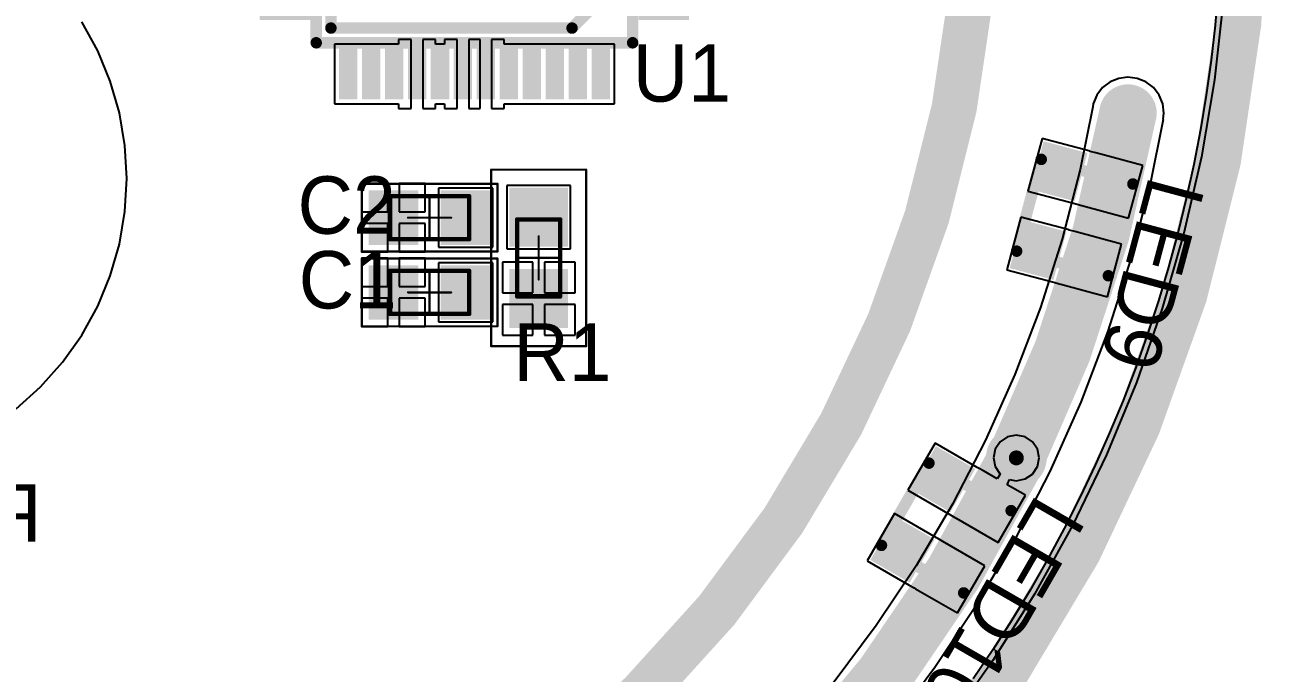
# Model space of a CAD drawing. Header units: millimetres. Extents: x 1.51 to 4.01, y 1.61 to 4.11.
# Drawn here: x 2.927 to 4.01, y 2.174 to 2.738 of the extents above; entities that cross this region are included whole.
import ezdxf

# ---------------------------------------------------------------- set-up
doc = ezdxf.new("R2010")
doc.units = ezdxf.units.MM
doc.header["$MEASUREMENT"] = 0
for name, color, linetype in [('BottomLayer', 5, 'Continuous'), ('BottomOverlay', 54, 'Continuous'), ('BottomSolder', 6, 'Continuous'), ('InternalPlane1', 76, 'Continuous'), ('InternalPlane2', 16, 'Continuous'), ('Mechanical1', 6, 'Continuous'), ('Mechanical13', 56, 'Continuous'), ('Mechanical15', 56, 'Continuous'), ('Mechanical3', 76, 'Continuous'), ('MultiLayer', 9, 'Continuous'), ('TopLayer', 1, 'Continuous'), ('TopOverlay', 2, 'Continuous'), ('TopPaste', 8, 'Continuous'), ('TopSolder', 216, 'Continuous'), ('ViaHoleLayer', 16, 'Continuous')]:
    doc.layers.add(name, color=color, linetype=linetype)

# ---------------------------------------------------------------- blocks, each defined once
blk = doc.blocks.new('CAPC0603_1608_100_N_15')
at = {"layer": 'Mechanical13', "const_width": 0.003937}
for points in [[(0.0344489, 0.0187007), (-0.0344488, 0.0187007)], [(-0.0344488, 0.0187007), (-0.0344488, -0.0187008)], [(0.0344489, 0.0187007), (0.0344489, -0.0187008)], [(0.0344489, -0.0187008), (-0.0344488, -0.0187008)]]:
    blk.add_lwpolyline(points, dxfattribs=at)
at = {"layer": 'Mechanical13', "const_width": 0.0019685}
for points in [[(-0.035433, 0.0187007, 1), (-0.0334646, 0.0187007, 1)], [(-0.035433, 0.0187007, 1), (-0.0334646, 0.0187007, 1)], [(0.0334647, 0.0187007, 1), (0.0354331, 0.0187007, 1)], [(0.0334647, 0.0187007, 1), (0.0354331, 0.0187007, 1)], [(-0.035433, -0.0187008, 1), (-0.0334646, -0.0187008, 1)], [(-0.035433, -0.0187008, 1), (-0.0334646, -0.0187008, 1)], [(0.0334647, -0.0187008, 1), (0.0354331, -0.0187008, 1)], [(0.0334647, -0.0187008, 1), (0.0354331, -0.0187008, 1)]]:
    blk.add_lwpolyline(points, format="xyb", close=True, dxfattribs=at)
at = {"layer": 'Mechanical15', "const_width": 0.0019685}
for points in [[(0.0590552, 0.0295275), (-0.0590551, 0.0295275)], [(-0.0590551, 0.0295275), (-0.0590551, -0.0295276)], [(0.0590552, 0.0295275), (0.0590552, -0.0295276)], [(1e-07, 0.0187007), (1e-07, -0.0187008)], [(0.0187009, 0), (-0.0187007, 0)], [(0.0590552, -0.0295276), (-0.0590551, -0.0295276)]]:
    blk.add_lwpolyline(points, dxfattribs=at)
at = {"layer": 'Mechanical15', "const_width": 0.0009842}
for points in [[(-0.0595472, 0.0295275, 1), (-0.058563, 0.0295275, 1)], [(-0.0595472, 0.0295275, 1), (-0.058563, 0.0295275, 1)], [(0.0585631, 0.0295275, 1), (0.0595473, 0.0295275, 1)], [(0.0585631, 0.0295275, 1), (0.0595473, 0.0295275, 1)], [(-0.000492, 0.0187007, 1), (0.0004922, 0.0187007, 1)], [(-0.0191928, 0, 1), (-0.0182086, 0, 1)], [(0.0182088, 0, 1), (0.019193, 0, 1)], [(-0.000492, -0.0187008, 1), (0.0004922, -0.0187008, 1)], [(-0.0595472, -0.0295276, 1), (-0.058563, -0.0295276, 1)], [(-0.0595472, -0.0295276, 1), (-0.058563, -0.0295276, 1)], [(0.0585631, -0.0295276, 1), (0.0595473, -0.0295276, 1)], [(0.0585631, -0.0295276, 1), (0.0595473, -0.0295276, 1)]]:
    blk.add_lwpolyline(points, format="xyb", close=True, dxfattribs=at)
at = {"layer": 'TopLayer'}
for points in [[(-0.0137795, -0.019685), (-0.0137795, 0.019685), (-0.0492125, -0.019685), (-0.0492125, 0.019685)], [(0.0492126, -0.019685), (0.0492126, 0.019685), (0.0137796, -0.019685), (0.0137796, 0.019685)]]:
    blk.add_solid(points, dxfattribs=at)
at = {"layer": 'TopPaste'}
for points in [[(-0.0137795, -0.019685), (-0.0137795, 0.019685), (-0.0492125, -0.019685), (-0.0492125, 0.019685)], [(0.0492126, -0.019685), (0.0492126, 0.019685), (0.0137796, -0.019685), (0.0137796, 0.019685)]]:
    blk.add_solid(points, dxfattribs=at)
at = {"layer": 'TopSolder'}
for points in [[(-0.0097795, -0.023685), (-0.0097795, 0.023685), (-0.0532125, -0.023685), (-0.0532125, 0.023685)], [(0.0532126, -0.023685), (0.0532126, 0.023685), (0.0097796, -0.023685), (0.0097796, 0.023685)]]:
    blk.add_solid(points, dxfattribs=at)
blk = doc.blocks.new('CAPC0603_1608_100_N_16')
at = {"layer": 'Mechanical13', "const_width": 0.003937}
for points in [[(-0.0344488, 0.0187007), (-0.0344488, -0.0187008)], [(0.0344489, 0.0187007), (-0.0344488, 0.0187007)], [(0.0344489, 0.0187007), (0.0344489, -0.0187008)], [(0.0344489, -0.0187008), (-0.0344488, -0.0187008)]]:
    blk.add_lwpolyline(points, dxfattribs=at)
at = {"layer": 'Mechanical13', "const_width": 0.0019685}
for points in [[(-0.035433, 0.0187007, 1), (-0.0334646, 0.0187007, 1)], [(-0.035433, 0.0187007, 1), (-0.0334646, 0.0187007, 1)], [(0.0334647, 0.0187007, 1), (0.0354331, 0.0187007, 1)], [(0.0334647, 0.0187007, 1), (0.0354331, 0.0187007, 1)], [(-0.035433, -0.0187008, 1), (-0.0334646, -0.0187008, 1)], [(-0.035433, -0.0187008, 1), (-0.0334646, -0.0187008, 1)], [(0.0334647, -0.0187008, 1), (0.0354331, -0.0187008, 1)], [(0.0334647, -0.0187008, 1), (0.0354331, -0.0187008, 1)]]:
    blk.add_lwpolyline(points, format="xyb", close=True, dxfattribs=at)
at = {"layer": 'Mechanical15', "const_width": 0.0019685}
for points in [[(-0.0590551, 0.0295275), (-0.0590551, -0.0295276)], [(0.0590552, 0.0295275), (-0.0590551, 0.0295275)], [(0.0590552, 0.0295275), (0.0590552, -0.0295276)], [(1e-07, 0.0187007), (1e-07, -0.0187008)], [(0.0187009, 0), (-0.0187007, 0)], [(0.0590552, -0.0295276), (-0.0590551, -0.0295276)]]:
    blk.add_lwpolyline(points, dxfattribs=at)
at = {"layer": 'Mechanical15', "const_width": 0.0009842}
for points in [[(-0.0595472, 0.0295275, 1), (-0.058563, 0.0295275, 1)], [(-0.0595472, 0.0295275, 1), (-0.058563, 0.0295275, 1)], [(0.0585631, 0.0295275, 1), (0.0595473, 0.0295275, 1)], [(0.0585631, 0.0295275, 1), (0.0595473, 0.0295275, 1)], [(-0.000492, 0.0187007, 1), (0.0004922, 0.0187007, 1)], [(-0.0191928, 0, 1), (-0.0182086, 0, 1)], [(0.0182088, 0, 1), (0.019193, 0, 1)], [(-0.000492, -0.0187008, 1), (0.0004922, -0.0187008, 1)], [(-0.0595472, -0.0295276, 1), (-0.058563, -0.0295276, 1)], [(-0.0595472, -0.0295276, 1), (-0.058563, -0.0295276, 1)], [(0.0585631, -0.0295276, 1), (0.0595473, -0.0295276, 1)], [(0.0585631, -0.0295276, 1), (0.0595473, -0.0295276, 1)]]:
    blk.add_lwpolyline(points, format="xyb", close=True, dxfattribs=at)
at = {"layer": 'TopLayer'}
for points in [[(-0.0137795, -0.019685), (-0.0137795, 0.019685), (-0.0492125, -0.019685), (-0.0492125, 0.019685)], [(0.0492126, -0.019685), (0.0492126, 0.019685), (0.0137796, -0.019685), (0.0137796, 0.019685)]]:
    blk.add_solid(points, dxfattribs=at)
at = {"layer": 'TopPaste'}
for points in [[(-0.0137795, -0.019685), (-0.0137795, 0.019685), (-0.0492125, -0.019685), (-0.0492125, 0.019685)], [(0.0492126, -0.019685), (0.0492126, 0.019685), (0.0137796, -0.019685), (0.0137796, 0.019685)]]:
    blk.add_solid(points, dxfattribs=at)
at = {"layer": 'TopSolder'}
for points in [[(-0.0097795, -0.023685), (-0.0097795, 0.023685), (-0.0532125, -0.023685), (-0.0532125, 0.023685)], [(0.0532126, -0.023685), (0.0532126, 0.023685), (0.0097796, -0.023685), (0.0097796, 0.023685)]]:
    blk.add_solid(points, dxfattribs=at)
blk = doc.blocks.new('RESC0603_1608__M_19')
at = {"layer": 'Mechanical13', "const_width": 0.003937}
for points in [[(0.0334646, 0.0187008), (-0.0334645, 0.0187008)], [(-0.0334645, -0.0187007), (-0.0334645, 0.0187008)], [(0.0334646, -0.0187007), (0.0334646, 0.0187008)], [(0.0334646, -0.0187007), (-0.0334645, -0.0187007)]]:
    blk.add_lwpolyline(points, dxfattribs=at)
at = {"layer": 'Mechanical13', "const_width": 0.0019685}
for points in [[(-0.0344487, 0.0187008, 1), (-0.0324803, 0.0187008, 1)], [(-0.0344487, 0.0187008, 1), (-0.0324803, 0.0187008, 1)], [(0.0324804, 0.0187008, 1), (0.0344488, 0.0187008, 1)], [(0.0324804, 0.0187008, 1), (0.0344488, 0.0187008, 1)], [(-0.0344487, -0.0187007, 1), (-0.0324803, -0.0187007, 1)], [(-0.0344487, -0.0187007, 1), (-0.0324803, -0.0187007, 1)], [(0.0324804, -0.0187007, 1), (0.0344488, -0.0187007, 1)], [(0.0324804, -0.0187007, 1), (0.0344488, -0.0187007, 1)]]:
    blk.add_lwpolyline(points, format="xyb", close=True, dxfattribs=at)
at = {"layer": 'Mechanical15', "const_width": 0.0019685}
for points in [[(0.0767717, 0.0413386), (-0.0767716, 0.0413386)], [(-0.0767716, -0.0413385), (-0.0767716, 0.0413386)], [(0.0767717, -0.0413385), (0.0767717, 0.0413386)], [(1e-07, -0.0187007), (1e-07, 0.0187008)], [(0.0187009, 1e-07), (-0.0187007, 1e-07)], [(0.0767717, -0.0413385), (-0.0767716, -0.0413385)]]:
    blk.add_lwpolyline(points, dxfattribs=at)
at = {"layer": 'Mechanical15', "const_width": 0.0009842}
for points in [[(-0.0772637, 0.0413386, 1), (-0.0762795, 0.0413386, 1)], [(-0.0772637, 0.0413386, 1), (-0.0762795, 0.0413386, 1)], [(0.0762796, 0.0413386, 1), (0.0772638, 0.0413386, 1)], [(0.0762796, 0.0413386, 1), (0.0772638, 0.0413386, 1)], [(-0.000492, 0.0187008, 1), (0.0004922, 0.0187008, 1)], [(-0.0191928, 1e-07, 1), (-0.0182086, 1e-07, 1)], [(0.0182088, 1e-07, 1), (0.019193, 1e-07, 1)], [(-0.000492, -0.0187007, 1), (0.0004922, -0.0187007, 1)], [(-0.0772637, -0.0413385, 1), (-0.0762795, -0.0413385, 1)], [(-0.0772637, -0.0413385, 1), (-0.0762795, -0.0413385, 1)], [(0.0762796, -0.0413385, 1), (0.0772638, -0.0413385, 1)], [(0.0762796, -0.0413385, 1), (0.0772638, -0.0413385, 1)]]:
    blk.add_lwpolyline(points, format="xyb", close=True, dxfattribs=at)
at = {"layer": 'TopLayer'}
for points in [[(-0.0137795, -0.0216534), (-0.0137795, 0.0216536), (-0.0570865, -0.0216534), (-0.0570865, 0.0216536)], [(0.0570866, -0.0216534), (0.0570866, 0.0216536), (0.0137796, -0.0216534), (0.0137796, 0.0216536)]]:
    blk.add_solid(points, dxfattribs=at)
at = {"layer": 'TopPaste'}
for points in [[(-0.0137795, -0.0216534), (-0.0137795, 0.0216536), (-0.0570865, -0.0216534), (-0.0570865, 0.0216536)], [(0.0570866, -0.0216534), (0.0570866, 0.0216536), (0.0137796, -0.0216534), (0.0137796, 0.0216536)]]:
    blk.add_solid(points, dxfattribs=at)
at = {"layer": 'TopSolder'}
for points in [[(-0.0097795, -0.0256534), (-0.0097795, 0.0256536), (-0.0610865, -0.0256534), (-0.0610865, 0.0256536)], [(0.0610866, -0.0256534), (0.0610866, 0.0256536), (0.0097796, -0.0256534), (0.0097796, 0.0256536)]]:
    blk.add_solid(points, dxfattribs=at)
blk = doc.blocks.new('TQFP48_24')
at = {"layer": 'Mechanical13', "const_width": 0.01}
for points in [[(-0.1377953, 0.1377953), (-0.1377953, -0.1377953)], [(0.1377953, 0.1377953), (-0.1377953, 0.1377953)], [(0.1377953, 0.1377953), (0.1377953, -0.1377953)], [(0.1377953, -0.1377953), (-0.1377953, -0.1377953)]]:
    blk.add_lwpolyline(points, dxfattribs=at)
at = {"layer": 'Mechanical13', "const_width": 0.005}
for points in [[(-0.1402953, 0.1377953, 1), (-0.1352953, 0.1377953, 1)], [(-0.1402953, 0.1377953, 1), (-0.1352953, 0.1377953, 1)], [(0.1352953, 0.1377953, 1), (0.1402953, 0.1377953, 1)], [(0.1352953, 0.1377953, 1), (0.1402953, 0.1377953, 1)], [(-0.1402953, -0.1377953, 1), (-0.1352953, -0.1377953, 1)], [(-0.1402953, -0.1377953, 1), (-0.1352953, -0.1377953, 1)], [(0.1352953, -0.1377953, 1), (0.1402953, -0.1377953, 1)], [(0.1352953, -0.1377953, 1), (0.1402953, -0.1377953, 1)]]:
    blk.add_lwpolyline(points, format="xyb", close=True, dxfattribs=at)
at = {"layer": 'TopLayer'}
for points in [[(-0.116, 0.145), (-0.104, 0.145), (-0.116, 0.185), (-0.104, 0.185)], [(-0.096, 0.145), (-0.084, 0.145), (-0.096, 0.185), (-0.084, 0.185)], [(-0.076, 0.145), (-0.064, 0.145), (-0.076, 0.185), (-0.064, 0.185)], [(-0.056, 0.145), (-0.044, 0.145), (-0.056, 0.185), (-0.044, 0.185)], [(-0.036, 0.145), (-0.024, 0.145), (-0.036, 0.185), (-0.024, 0.185)], [(-0.016, 0.145), (-0.004, 0.145), (-0.016, 0.185), (-0.004, 0.185)], [(0.004, 0.145), (0.016, 0.145), (0.004, 0.185), (0.016, 0.185)], [(0.024, 0.145), (0.036, 0.145), (0.024, 0.185), (0.036, 0.185)], [(0.044, 0.145), (0.056, 0.145), (0.044, 0.185), (0.056, 0.185)], [(0.064, 0.145), (0.076, 0.145), (0.064, 0.185), (0.076, 0.185)], [(0.084, 0.145), (0.096, 0.145), (0.084, 0.185), (0.096, 0.185)], [(0.104, 0.145), (0.116, 0.145), (0.104, 0.185), (0.116, 0.185)], [(-0.145, 0.104), (-0.145, 0.116), (-0.185, 0.104), (-0.185, 0.116)], [(0.185, 0.104), (0.185, 0.116), (0.145, 0.104), (0.145, 0.116)], [(-0.145, 0.084), (-0.145, 0.096), (-0.185, 0.084), (-0.185, 0.096)], [(0.185, 0.084), (0.185, 0.096), (0.145, 0.084), (0.145, 0.096)], [(-0.145, 0.064), (-0.145, 0.076), (-0.185, 0.064), (-0.185, 0.076)], [(0.185, 0.064), (0.185, 0.076), (0.145, 0.064), (0.145, 0.076)], [(-0.145, 0.044), (-0.145, 0.056), (-0.185, 0.044), (-0.185, 0.056)], [(0.185, 0.044), (0.185, 0.056), (0.145, 0.044), (0.145, 0.056)], [(-0.145, 0.024), (-0.145, 0.036), (-0.185, 0.024), (-0.185, 0.036)], [(-0.0393701, -0.0393701), (0.0393701, -0.0393701), (-0.0393701, 0.0393701), (0.0393701, 0.0393701)], [(0.185, 0.024), (0.185, 0.036), (0.145, 0.024), (0.145, 0.036)], [(-0.145, 0.004), (-0.145, 0.016), (-0.185, 0.004), (-0.185, 0.016)], [(0.185, 0.004), (0.185, 0.016), (0.145, 0.004), (0.145, 0.016)], [(-0.145, -0.016), (-0.145, -0.004), (-0.185, -0.016), (-0.185, -0.004)], [(0.185, -0.016), (0.185, -0.004), (0.145, -0.016), (0.145, -0.004)], [(-0.145, -0.036), (-0.145, -0.024), (-0.185, -0.036), (-0.185, -0.024)], [(0.185, -0.036), (0.185, -0.024), (0.145, -0.036), (0.145, -0.024)], [(-0.145, -0.056), (-0.145, -0.044), (-0.185, -0.056), (-0.185, -0.044)], [(0.185, -0.056), (0.185, -0.044), (0.145, -0.056), (0.145, -0.044)], [(-0.145, -0.076), (-0.145, -0.064), (-0.185, -0.076), (-0.185, -0.064)], [(0.185, -0.076), (0.185, -0.064), (0.145, -0.076), (0.145, -0.064)], [(-0.145, -0.096), (-0.145, -0.084), (-0.185, -0.096), (-0.185, -0.084)], [(0.185, -0.096), (0.185, -0.084), (0.145, -0.096), (0.145, -0.084)], [(-0.145, -0.116), (-0.145, -0.104), (-0.185, -0.116), (-0.185, -0.104)], [(0.185, -0.116), (0.185, -0.104), (0.145, -0.116), (0.145, -0.104)], [(-0.116, -0.185), (-0.104, -0.185), (-0.116, -0.145), (-0.104, -0.145)], [(-0.096, -0.185), (-0.084, -0.185), (-0.096, -0.145), (-0.084, -0.145)], [(-0.076, -0.185), (-0.064, -0.185), (-0.076, -0.145), (-0.064, -0.145)], [(-0.056, -0.185), (-0.044, -0.185), (-0.056, -0.145), (-0.044, -0.145)], [(-0.036, -0.185), (-0.024, -0.185), (-0.036, -0.145), (-0.024, -0.145)], [(-0.016, -0.185), (-0.004, -0.185), (-0.016, -0.145), (-0.004, -0.145)], [(0.004, -0.185), (0.016, -0.185), (0.004, -0.145), (0.016, -0.145)], [(0.024, -0.185), (0.036, -0.185), (0.024, -0.145), (0.036, -0.145)], [(0.044, -0.185), (0.056, -0.185), (0.044, -0.145), (0.056, -0.145)], [(0.064, -0.185), (0.076, -0.185), (0.064, -0.145), (0.076, -0.145)], [(0.084, -0.185), (0.096, -0.185), (0.084, -0.145), (0.096, -0.145)], [(0.104, -0.185), (0.116, -0.185), (0.104, -0.145), (0.116, -0.145)]]:
    blk.add_solid(points, dxfattribs=at)
at = {"layer": 'TopOverlay', "const_width": 0.01}
for points in [[(-0.085, 0.125), (-0.125, 0.085)], [(0.125, 0.125), (-0.085, 0.125)], [(0.125, 0.125), (0.125, -0.125)], [(-0.125, 0.085), (-0.125, -0.125)], [(0.125, -0.125), (-0.125, -0.125)]]:
    blk.add_lwpolyline(points, dxfattribs=at)
at = {"layer": 'TopOverlay', "const_width": 0.005}
for points in [[(-0.0875, 0.125, 1), (-0.0825, 0.125, 1)], [(-0.0875, 0.125, 1), (-0.0825, 0.125, 1)], [(0.1225, 0.125, 1), (0.1275, 0.125, 1)], [(0.1225, 0.125, 1), (0.1275, 0.125, 1)], [(-0.1275, 0.085, 1), (-0.1225, 0.085, 1)], [(-0.1275, 0.085, 1), (-0.1225, 0.085, 1)], [(-0.1275, -0.125, 1), (-0.1225, -0.125, 1)], [(-0.1275, -0.125, 1), (-0.1225, -0.125, 1)], [(0.1225, -0.125, 1), (0.1275, -0.125, 1)], [(0.1225, -0.125, 1), (0.1275, -0.125, 1)]]:
    blk.add_lwpolyline(points, format="xyb", close=True, dxfattribs=at)
at = {"layer": 'TopPaste'}
for points in [[(-0.116, 0.145), (-0.104, 0.145), (-0.116, 0.185), (-0.104, 0.185)], [(-0.096, 0.145), (-0.084, 0.145), (-0.096, 0.185), (-0.084, 0.185)], [(-0.076, 0.145), (-0.064, 0.145), (-0.076, 0.185), (-0.064, 0.185)], [(-0.056, 0.145), (-0.044, 0.145), (-0.056, 0.185), (-0.044, 0.185)], [(-0.036, 0.145), (-0.024, 0.145), (-0.036, 0.185), (-0.024, 0.185)], [(-0.016, 0.145), (-0.004, 0.145), (-0.016, 0.185), (-0.004, 0.185)], [(0.004, 0.145), (0.016, 0.145), (0.004, 0.185), (0.016, 0.185)], [(0.024, 0.145), (0.036, 0.145), (0.024, 0.185), (0.036, 0.185)], [(0.044, 0.145), (0.056, 0.145), (0.044, 0.185), (0.056, 0.185)], [(0.064, 0.145), (0.076, 0.145), (0.064, 0.185), (0.076, 0.185)], [(0.084, 0.145), (0.096, 0.145), (0.084, 0.185), (0.096, 0.185)], [(0.104, 0.145), (0.116, 0.145), (0.104, 0.185), (0.116, 0.185)], [(-0.145, 0.104), (-0.145, 0.116), (-0.185, 0.104), (-0.185, 0.116)], [(0.185, 0.104), (0.185, 0.116), (0.145, 0.104), (0.145, 0.116)], [(-0.145, 0.084), (-0.145, 0.096), (-0.185, 0.084), (-0.185, 0.096)], [(0.185, 0.084), (0.185, 0.096), (0.145, 0.084), (0.145, 0.096)], [(-0.145, 0.064), (-0.145, 0.076), (-0.185, 0.064), (-0.185, 0.076)], [(0.185, 0.064), (0.185, 0.076), (0.145, 0.064), (0.145, 0.076)], [(-0.145, 0.044), (-0.145, 0.056), (-0.185, 0.044), (-0.185, 0.056)], [(0.185, 0.044), (0.185, 0.056), (0.145, 0.044), (0.145, 0.056)], [(-0.145, 0.024), (-0.145, 0.036), (-0.185, 0.024), (-0.185, 0.036)], [(-0.0393701, -0.0393701), (0.0393701, -0.0393701), (-0.0393701, 0.0393701), (0.0393701, 0.0393701)], [(0.185, 0.024), (0.185, 0.036), (0.145, 0.024), (0.145, 0.036)], [(-0.145, 0.004), (-0.145, 0.016), (-0.185, 0.004), (-0.185, 0.016)], [(0.185, 0.004), (0.185, 0.016), (0.145, 0.004), (0.145, 0.016)], [(-0.145, -0.016), (-0.145, -0.004), (-0.185, -0.016), (-0.185, -0.004)], [(0.185, -0.016), (0.185, -0.004), (0.145, -0.016), (0.145, -0.004)], [(-0.145, -0.036), (-0.145, -0.024), (-0.185, -0.036), (-0.185, -0.024)], [(0.185, -0.036), (0.185, -0.024), (0.145, -0.036), (0.145, -0.024)], [(-0.145, -0.056), (-0.145, -0.044), (-0.185, -0.056), (-0.185, -0.044)], [(0.185, -0.056), (0.185, -0.044), (0.145, -0.056), (0.145, -0.044)], [(-0.145, -0.076), (-0.145, -0.064), (-0.185, -0.076), (-0.185, -0.064)], [(0.185, -0.076), (0.185, -0.064), (0.145, -0.076), (0.145, -0.064)], [(-0.145, -0.096), (-0.145, -0.084), (-0.185, -0.096), (-0.185, -0.084)], [(0.185, -0.096), (0.185, -0.084), (0.145, -0.096), (0.145, -0.084)], [(-0.145, -0.116), (-0.145, -0.104), (-0.185, -0.116), (-0.185, -0.104)], [(0.185, -0.116), (0.185, -0.104), (0.145, -0.116), (0.145, -0.104)], [(-0.116, -0.185), (-0.104, -0.185), (-0.116, -0.145), (-0.104, -0.145)], [(-0.096, -0.185), (-0.084, -0.185), (-0.096, -0.145), (-0.084, -0.145)], [(-0.076, -0.185), (-0.064, -0.185), (-0.076, -0.145), (-0.064, -0.145)], [(-0.056, -0.185), (-0.044, -0.185), (-0.056, -0.145), (-0.044, -0.145)], [(-0.036, -0.185), (-0.024, -0.185), (-0.036, -0.145), (-0.024, -0.145)], [(-0.016, -0.185), (-0.004, -0.185), (-0.016, -0.145), (-0.004, -0.145)], [(0.004, -0.185), (0.016, -0.185), (0.004, -0.145), (0.016, -0.145)], [(0.024, -0.185), (0.036, -0.185), (0.024, -0.145), (0.036, -0.145)], [(0.044, -0.185), (0.056, -0.185), (0.044, -0.145), (0.056, -0.145)], [(0.064, -0.185), (0.076, -0.185), (0.064, -0.145), (0.076, -0.145)], [(0.084, -0.185), (0.096, -0.185), (0.084, -0.145), (0.096, -0.145)], [(0.104, -0.185), (0.116, -0.185), (0.104, -0.145), (0.116, -0.145)]]:
    blk.add_solid(points, dxfattribs=at)
at = {"layer": 'TopSolder'}
for points in [[(-0.118, 0.143), (-0.102, 0.143), (-0.118, 0.187), (-0.102, 0.187)], [(-0.098, 0.143), (-0.082, 0.143), (-0.098, 0.187), (-0.082, 0.187)], [(-0.078, 0.143), (-0.062, 0.143), (-0.078, 0.187), (-0.062, 0.187)], [(-0.058, 0.143), (-0.042, 0.143), (-0.058, 0.187), (-0.042, 0.187)], [(-0.038, 0.143), (-0.022, 0.143), (-0.038, 0.187), (-0.022, 0.187)], [(-0.018, 0.143), (-0.002, 0.143), (-0.018, 0.187), (-0.002, 0.187)], [(0.002, 0.143), (0.018, 0.143), (0.002, 0.187), (0.018, 0.187)], [(0.022, 0.143), (0.038, 0.143), (0.022, 0.187), (0.038, 0.187)], [(0.042, 0.143), (0.058, 0.143), (0.042, 0.187), (0.058, 0.187)], [(0.062, 0.143), (0.078, 0.143), (0.062, 0.187), (0.078, 0.187)], [(0.082, 0.143), (0.098, 0.143), (0.082, 0.187), (0.098, 0.187)], [(0.102, 0.143), (0.118, 0.143), (0.102, 0.187), (0.118, 0.187)], [(-0.143, 0.102), (-0.143, 0.118), (-0.187, 0.102), (-0.187, 0.118)], [(0.187, 0.102), (0.187, 0.118), (0.143, 0.102), (0.143, 0.118)], [(-0.143, 0.082), (-0.143, 0.098), (-0.187, 0.082), (-0.187, 0.098)], [(0.187, 0.082), (0.187, 0.098), (0.143, 0.082), (0.143, 0.098)], [(-0.143, 0.062), (-0.143, 0.078), (-0.187, 0.062), (-0.187, 0.078)], [(0.187, 0.062), (0.187, 0.078), (0.143, 0.062), (0.143, 0.078)], [(-0.143, 0.042), (-0.143, 0.058), (-0.187, 0.042), (-0.187, 0.058)], [(0.187, 0.042), (0.187, 0.058), (0.143, 0.042), (0.143, 0.058)], [(-0.0433701, -0.0433701), (0.0433701, -0.0433701), (-0.0433701, 0.0433701), (0.0433701, 0.0433701)], [(-0.143, 0.022), (-0.143, 0.038), (-0.187, 0.022), (-0.187, 0.038)], [(0.187, 0.022), (0.187, 0.038), (0.143, 0.022), (0.143, 0.038)], [(-0.143, 0.002), (-0.143, 0.018), (-0.187, 0.002), (-0.187, 0.018)], [(0.187, 0.002), (0.187, 0.018), (0.143, 0.002), (0.143, 0.018)], [(-0.143, -0.018), (-0.143, -0.002), (-0.187, -0.018), (-0.187, -0.002)], [(0.187, -0.018), (0.187, -0.002), (0.143, -0.018), (0.143, -0.002)], [(-0.143, -0.038), (-0.143, -0.022), (-0.187, -0.038), (-0.187, -0.022)], [(0.187, -0.038), (0.187, -0.022), (0.143, -0.038), (0.143, -0.022)], [(-0.143, -0.058), (-0.143, -0.042), (-0.187, -0.058), (-0.187, -0.042)], [(0.187, -0.058), (0.187, -0.042), (0.143, -0.058), (0.143, -0.042)], [(-0.143, -0.078), (-0.143, -0.062), (-0.187, -0.078), (-0.187, -0.062)], [(0.187, -0.078), (0.187, -0.062), (0.143, -0.078), (0.143, -0.062)], [(-0.143, -0.098), (-0.143, -0.082), (-0.187, -0.098), (-0.187, -0.082)], [(0.187, -0.098), (0.187, -0.082), (0.143, -0.098), (0.143, -0.082)], [(-0.143, -0.118), (-0.143, -0.102), (-0.187, -0.118), (-0.187, -0.102)], [(0.187, -0.118), (0.187, -0.102), (0.143, -0.118), (0.143, -0.102)], [(-0.118, -0.187), (-0.102, -0.187), (-0.118, -0.143), (-0.102, -0.143)], [(-0.098, -0.187), (-0.082, -0.187), (-0.098, -0.143), (-0.082, -0.143)], [(-0.078, -0.187), (-0.062, -0.187), (-0.078, -0.143), (-0.062, -0.143)], [(-0.058, -0.187), (-0.042, -0.187), (-0.058, -0.143), (-0.042, -0.143)], [(-0.038, -0.187), (-0.022, -0.187), (-0.038, -0.143), (-0.022, -0.143)], [(-0.018, -0.187), (-0.002, -0.187), (-0.018, -0.143), (-0.002, -0.143)], [(0.002, -0.187), (0.018, -0.187), (0.002, -0.143), (0.018, -0.143)], [(0.022, -0.187), (0.038, -0.187), (0.022, -0.143), (0.038, -0.143)], [(0.042, -0.187), (0.058, -0.187), (0.042, -0.143), (0.058, -0.143)], [(0.062, -0.187), (0.078, -0.187), (0.062, -0.143), (0.078, -0.143)], [(0.082, -0.187), (0.098, -0.187), (0.082, -0.143), (0.098, -0.143)], [(0.102, -0.187), (0.118, -0.187), (0.102, -0.143), (0.118, -0.143)]]:
    blk.add_solid(points, dxfattribs=at)
blk = doc.blocks.new('LTSN_N213EGBW_35')
at = {"layer": 'Mechanical13', "const_width": 0.01}
for points in [[(-0.0413386, 0.0413386), (-0.0413386, -0.0413386)], [(0.0413386, 0.0413386), (-0.0413386, 0.0413386)], [(0.0413386, 0.0413386), (0.0413386, -0.0413386)], [(0.0413386, -0.0413386), (-0.0413386, -0.0413386)]]:
    blk.add_lwpolyline(points, dxfattribs=at)
at = {"layer": 'Mechanical13', "const_width": 0.005}
for points in [[(-0.0438386, 0.0413386, 1), (-0.0388386, 0.0413386, 1)], [(-0.0438386, 0.0413386, 1), (-0.0388386, 0.0413386, 1)], [(0.0388386, 0.0413386, 1), (0.0438386, 0.0413386, 1)], [(0.0388386, 0.0413386, 1), (0.0438386, 0.0413386, 1)], [(-0.0438386, -0.0413386, 1), (-0.0388386, -0.0413386, 1)], [(-0.0438386, -0.0413386, 1), (-0.0388386, -0.0413386, 1)], [(0.0388386, -0.0413386, 1), (0.0438386, -0.0413386, 1)], [(0.0388386, -0.0413386, 1), (0.0438386, -0.0413386, 1)]]:
    blk.add_lwpolyline(points, format="xyb", close=True, dxfattribs=at)
at = {"layer": 'TopLayer'}
for points in [[(-0.03937, 0.0177166), (-0.007874, 0.0177166), (-0.03937, 0.0531496), (-0.007874, 0.0531496)], [(0.03937, 0.0531496), (0.007874, 0.0531496), (0.03937, 0.0177166), (0.007874, 0.0177166)], [(-0.007874, -0.0177166), (-0.03937, -0.0177166), (-0.007874, -0.0531496), (-0.03937, -0.0531496)], [(0.03937, -0.0177166), (0.007874, -0.0177166), (0.03937, -0.0531496), (0.007874, -0.0531496)]]:
    blk.add_solid(points, dxfattribs=at)
at = {"layer": 'TopPaste'}
for points in [[(-0.03937, 0.0177166), (-0.007874, 0.0177166), (-0.03937, 0.0531496), (-0.007874, 0.0531496)], [(0.03937, 0.0531496), (0.007874, 0.0531496), (0.03937, 0.0177166), (0.007874, 0.0177166)], [(-0.007874, -0.0177166), (-0.03937, -0.0177166), (-0.007874, -0.0531496), (-0.03937, -0.0531496)], [(0.03937, -0.0177166), (0.007874, -0.0177166), (0.03937, -0.0531496), (0.007874, -0.0531496)]]:
    blk.add_solid(points, dxfattribs=at)
at = {"layer": 'TopSolder'}
for points in [[(-0.04337, 0.0137166), (-0.003874, 0.0137166), (-0.04337, 0.0571496), (-0.003874, 0.0571496)], [(0.04337, 0.0571496), (0.003874, 0.0571496), (0.04337, 0.0137166), (0.003874, 0.0137166)], [(-0.003874, -0.0137166), (-0.04337, -0.0137166), (-0.003874, -0.0571496), (-0.04337, -0.0571496)], [(0.04337, -0.0137166), (0.003874, -0.0137166), (0.04337, -0.0571496), (0.003874, -0.0571496)]]:
    blk.add_solid(points, dxfattribs=at)
blk = doc.blocks.new('LTSN_N213EGBW_36')
at = {"layer": 'Mechanical13', "const_width": 0.01}
for points in [[(-0.0413386, 0.0413386), (-0.0413386, -0.0413386)], [(0.0413386, 0.0413386), (-0.0413386, 0.0413386)], [(0.0413386, 0.0413386), (0.0413386, -0.0413386)], [(0.0413386, -0.0413386), (-0.0413386, -0.0413386)]]:
    blk.add_lwpolyline(points, dxfattribs=at)
at = {"layer": 'Mechanical13', "const_width": 0.005}
for points in [[(-0.0438386, 0.0413386, 1), (-0.0388386, 0.0413386, 1)], [(-0.0438386, 0.0413386, 1), (-0.0388386, 0.0413386, 1)], [(0.0388386, 0.0413386, 1), (0.0438386, 0.0413386, 1)], [(0.0388386, 0.0413386, 1), (0.0438386, 0.0413386, 1)], [(-0.0438386, -0.0413386, 1), (-0.0388386, -0.0413386, 1)], [(-0.0438386, -0.0413386, 1), (-0.0388386, -0.0413386, 1)], [(0.0388386, -0.0413386, 1), (0.0438386, -0.0413386, 1)], [(0.0388386, -0.0413386, 1), (0.0438386, -0.0413386, 1)]]:
    blk.add_lwpolyline(points, format="xyb", close=True, dxfattribs=at)
at = {"layer": 'TopLayer'}
for points in [[(-0.03937, 0.0177166), (-0.007874, 0.0177166), (-0.03937, 0.0531496), (-0.007874, 0.0531496)], [(0.03937, 0.0531496), (0.007874, 0.0531496), (0.03937, 0.0177166), (0.007874, 0.0177166)], [(-0.007874, -0.0177166), (-0.03937, -0.0177166), (-0.007874, -0.0531496), (-0.03937, -0.0531496)], [(0.03937, -0.0177166), (0.007874, -0.0177166), (0.03937, -0.0531496), (0.007874, -0.0531496)]]:
    blk.add_solid(points, dxfattribs=at)
at = {"layer": 'TopPaste'}
for points in [[(-0.03937, 0.0177166), (-0.007874, 0.0177166), (-0.03937, 0.0531496), (-0.007874, 0.0531496)], [(0.03937, 0.0531496), (0.007874, 0.0531496), (0.03937, 0.0177166), (0.007874, 0.0177166)], [(-0.007874, -0.0177166), (-0.03937, -0.0177166), (-0.007874, -0.0531496), (-0.03937, -0.0531496)], [(0.03937, -0.0177166), (0.007874, -0.0177166), (0.03937, -0.0531496), (0.007874, -0.0531496)]]:
    blk.add_solid(points, dxfattribs=at)
at = {"layer": 'TopSolder'}
for points in [[(-0.04337, 0.0137166), (-0.003874, 0.0137166), (-0.04337, 0.0571496), (-0.003874, 0.0571496)], [(0.04337, 0.0571496), (0.003874, 0.0571496), (0.04337, 0.0137166), (0.003874, 0.0137166)], [(-0.003874, -0.0137166), (-0.04337, -0.0137166), (-0.003874, -0.0571496), (-0.04337, -0.0571496)], [(0.04337, -0.0137166), (0.003874, -0.0137166), (0.04337, -0.0571496), (0.003874, -0.0571496)]]:
    blk.add_solid(points, dxfattribs=at)

msp = doc.modelspace()

# ---------------------------------------------------------------- linework, layer by layer
at = {"layer": 'BottomLayer'}
for p, q in [((3.9711982, 2.7578366), (3.9635645, 2.6900851)), ((3.8726302, 2.688135), (3.8661545, 2.6831661)), ((3.8801714, 2.6912587), (3.8726302, 2.688135)), ((3.888264, 2.6923241), (3.8801714, 2.6912587)), ((3.8963566, 2.6912587), (3.888264, 2.6923241)), ((3.9038978, 2.688135), (3.8963566, 2.6912587)), ((3.9103735, 2.6831661), (3.9038978, 2.688135)), ((3.9635645, 2.6900851), (3.9521436, 2.6228669)), ((3.8611856, 2.6766904), (3.858866, 2.6710904)), ((3.8661545, 2.6831661), (3.8611856, 2.6766904)), ((3.9153424, 2.6766904), (3.9103735, 2.6831661)), ((3.9184661, 2.6691492), (3.9153424, 2.6766904)), ((3.8575037, 2.6664803), (3.8466623, 2.6119764)), ((3.8580618, 2.6691492), (3.8575035, 2.6664805)), ((3.8575035, 2.6664805), (3.8575037, 2.6664803)), ((3.858866, 2.6710904), (3.8580618, 2.6691492)), ((3.9195315, 2.6610566), (3.9184661, 2.6691492)), ((3.9076192, 2.5980634), (3.9190689, 2.6556249)), ((3.9188221, 2.6556684), (3.9195315, 2.6610566)), ((3.9190689, 2.6556249), (3.9188221, 2.6556684)), ((3.9521436, 2.6228669), (3.936972, 2.5563966)), ((3.8466623, 2.6119764), (3.8310459, 2.551437)), ((3.8911269, 2.534128), (3.9076192, 2.5980634)), ((3.936972, 2.5563966), (3.9180975, 2.4908816)), ((3.8310459, 2.551437), (3.8120597, 2.4918684)), ((3.8710756, 2.4712178), (3.8911269, 2.534128)), ((3.8120597, 2.4918684), (3.7897633, 2.4334581)), ((3.9180975, 2.4908816), (3.8955783, 2.4265254)), ((3.8475285, 2.4095309), (3.8710756, 2.4712178)), ((3.7897633, 2.4334581), (3.7642269, 2.3763898)), ((3.8955783, 2.4265254), (3.8694874, 2.3635365)), ((3.8205596, 2.3492614), (3.8475285, 2.4095309)), ((3.7642269, 2.3763898), (3.7355309, 2.3208432)), ((3.8694874, 2.3635365), (3.8399054, 2.3021087)), ((3.7902538, 2.2905988), (3.8205596, 2.3492614)), ((3.7355309, 2.3208432), (3.7037654, 2.2669929)), ((3.8399054, 2.3021087), (3.8069245, 2.2424342)), ((3.7567065, 2.2337278), (3.7902538, 2.2905988)), ((3.7037654, 2.2669929), (3.6690305, 2.2150085)), ((3.8069245, 2.2424342), (3.7706502, 2.1847041)), ((3.7200231, 2.1788273), (3.7567065, 2.2337278)), ((3.6690305, 2.2150085), (3.6314355, 2.1650534)), ((3.6803192, 2.12607), (3.7200231, 2.1788273)), ((3.7706502, 2.1847041), (3.7311967, 2.1290997))]:
    msp.add_line(p, q, dxfattribs=at)
at = {"layer": 'BottomLayer', "const_width": 0.05}
msp.add_lwpolyline([(3.888264, 2.6610566, -0.3152987888790466), (2.9589434, 1.731736)], format="xyb", dxfattribs=at)
at = {"layer": 'BottomLayer'}
for points, const_width in [([(3.875764, 2.6610566, 1), (3.900764, 2.6610566, 1)], 0.025), ([(3.78425, 2.361, 1), (3.79775, 2.361, 1)], 0.0135)]:
    msp.add_lwpolyline(points, format="xyb", close=True, dxfattribs=dict(at, const_width=const_width))
at = {"layer": 'BottomSolder', "const_width": 0.0175}
msp.add_lwpolyline([(3.78225, 2.361, 1), (3.79975, 2.361, 1)], format="xyb", close=True, dxfattribs=at)
at = {"layer": 'InternalPlane1'}
for p, q in [((3.9668178, 2.7680972), (3.9641024, 2.7375548)), ((3.9641024, 2.7375548), (3.9606141, 2.7070909)), ((3.9606141, 2.7070909), (3.9563552, 2.6767251)), ((3.9563552, 2.6767251), (3.9513284, 2.646477)), ((3.9513284, 2.646477), (3.9455369, 2.616366)), ((3.9455369, 2.616366), (3.9389846, 2.5864113)), ((3.9389846, 2.5864113), (3.9316755, 2.5566322)), ((3.9316755, 2.5566322), (3.9236143, 2.5270478)), ((3.9236143, 2.5270478), (3.9148063, 2.4976772)), ((3.9148063, 2.4976772), (3.9052571, 2.4685391)), ((3.9052571, 2.4685391), (3.8949728, 2.4396523)), ((3.8949728, 2.4396523), (3.88396, 2.4110352)), ((3.88396, 2.4110352), (3.8722258, 2.3827063)), ((3.8722258, 2.3827063), (3.8597777, 2.3546838)), ((3.8597777, 2.3546838), (3.8466237, 2.3269856)), ((3.8466237, 2.3269856), (3.8327723, 2.2996296)), ((3.8327723, 2.2996296), (3.8182323, 2.2726332)), ((3.8182323, 2.2726332), (3.8030131, 2.2460138)), ((3.8030131, 2.2460138), (3.7871244, 2.2197885)), ((3.7871244, 2.2197885), (3.7705765, 2.1939741)), ((3.7705765, 2.1939741), (3.7533799, 2.1685872))]:
    msp.add_line(p, q, dxfattribs=at)
at = {"layer": 'InternalPlane1', "const_width": 0.04}
msp.add_lwpolyline([(3.990315, 2.86, -0.414213562372877), (2.76, 1.629685)], format="xyb", dxfattribs=at)
at = {"layer": 'InternalPlane1', "const_width": 0.0265}
msp.add_lwpolyline([(3.77775, 2.361, 1), (3.80425, 2.361, 1)], format="xyb", close=True, dxfattribs=at)
at = {"layer": 'InternalPlane2'}
for p, q in [((3.9668178, 2.7680972), (3.9641024, 2.7375548)), ((3.9641024, 2.7375548), (3.9606141, 2.7070909)), ((3.9606141, 2.7070909), (3.9563552, 2.6767251)), ((3.9563552, 2.6767251), (3.9513284, 2.646477)), ((3.9513284, 2.646477), (3.9455369, 2.616366)), ((3.9455369, 2.616366), (3.9389846, 2.5864113)), ((3.9389846, 2.5864113), (3.9316755, 2.5566322)), ((3.9316755, 2.5566322), (3.9236143, 2.5270478)), ((3.9236143, 2.5270478), (3.9148063, 2.4976772)), ((3.9148063, 2.4976772), (3.9052571, 2.4685391)), ((3.9052571, 2.4685391), (3.8949728, 2.4396523)), ((3.8949728, 2.4396523), (3.88396, 2.4110352)), ((3.88396, 2.4110352), (3.8722258, 2.3827063)), ((3.8722258, 2.3827063), (3.8597777, 2.3546838)), ((3.8597777, 2.3546838), (3.8466237, 2.3269856)), ((3.8466237, 2.3269856), (3.8327723, 2.2996296)), ((3.8327723, 2.2996296), (3.8182323, 2.2726332)), ((3.8182323, 2.2726332), (3.8030131, 2.2460138)), ((3.8030131, 2.2460138), (3.7871244, 2.2197885)), ((3.7871244, 2.2197885), (3.7705765, 2.1939741)), ((3.7705765, 2.1939741), (3.7533799, 2.1685872))]:
    msp.add_line(p, q, dxfattribs=at)
at = {"layer": 'InternalPlane2', "const_width": 0.04}
msp.add_lwpolyline([(3.990315, 2.86, -0.414213562372877), (2.76, 1.629685)], format="xyb", dxfattribs=at)
at = {"layer": 'InternalPlane2', "const_width": 0.0265}
msp.add_lwpolyline([(3.77775, 2.361, 1), (3.80425, 2.361, 1)], format="xyb", close=True, dxfattribs=at)
at = {"layer": 'Mechanical1', "const_width": 0.01}
msp.add_lwpolyline([(3.990315, 2.86, 1), (1.529685, 2.86, 1)], format="xyb", close=True, dxfattribs=at)
at = {"layer": 'Mechanical3', "const_width": 0.0393701}
msp.add_lwpolyline([(3.756063, 2.86, 1), (1.763937, 2.86, 1)], format="xyb", close=True, dxfattribs=at)
at = {"layer": 'MultiLayer', "const_width": 0.0135}
msp.add_lwpolyline([(3.78425, 2.361, 1), (3.79775, 2.361, 1)], format="xyb", close=True, dxfattribs=at)
at = {"layer": 'TopLayer'}
for p, q in [((3.9711982, 2.7578366), (3.9635645, 2.6900851)), ((2.9909262, 2.7153027), (2.9770228, 2.7404589)), ((3.2530551, 2.721), (3.1970551, 2.721)), ((3.1970551, 2.721), (3.1970551, 2.669)), ((3.2640553, 2.725), (3.2530551, 2.725)), ((3.2530551, 2.725), (3.2530551, 2.721)), ((3.2640553, 2.695), (3.2640553, 2.725)), ((3.2850551, 2.725), (3.2740553, 2.725)), ((3.2740553, 2.725), (3.2740553, 2.695)), ((3.2850551, 2.721), (3.2850551, 2.725)), ((3.2930551, 2.721), (3.2850551, 2.721)), ((3.3040553, 2.725), (3.2930551, 2.725)), ((3.2930551, 2.725), (3.2930551, 2.721)), ((3.3040553, 2.695), (3.3040553, 2.725)), ((3.3240553, 2.725), (3.3140553, 2.725)), ((3.3140553, 2.725), (3.3140553, 2.695)), ((3.3240553, 2.695), (3.3240553, 2.725)), ((3.3450551, 2.725), (3.3340553, 2.725)), ((3.3340553, 2.725), (3.3340553, 2.695)), ((3.3450551, 2.721), (3.3450551, 2.725)), ((3.4410551, 2.721), (3.3450551, 2.721)), ((3.4410551, 2.669), (3.4410551, 2.721)), ((3.0019255, 2.6887479), (2.9909262, 2.7153027)), ((3.0098825, 2.6611286), (3.0019255, 2.6887479)), ((3.2640553, 2.665), (3.2640553, 2.695)), ((3.2740553, 2.695), (3.2740553, 2.665)), ((3.3040553, 2.665), (3.3040553, 2.695)), ((3.3140553, 2.695), (3.3140553, 2.665)), ((3.3240553, 2.665), (3.3240553, 2.695)), ((3.3340553, 2.695), (3.3340553, 2.665)), ((3.9635645, 2.6900851), (3.9521436, 2.6228669)), ((3.1970551, 2.669), (3.2530551, 2.669)), ((3.2530551, 2.669), (3.2530551, 2.665)), ((3.2530551, 2.665), (3.2640553, 2.665)), ((3.2740553, 2.665), (3.2850551, 2.665)), ((3.2850551, 2.665), (3.2850551, 2.669)), ((3.2850551, 2.669), (3.2930551, 2.669)), ((3.2930551, 2.669), (3.2930551, 2.665)), ((3.2930551, 2.665), (3.3040553, 2.665)), ((3.3140553, 2.665), (3.3240553, 2.665)), ((3.3340553, 2.665), (3.3450551, 2.665)), ((3.3450551, 2.665), (3.3450551, 2.669)), ((3.3450551, 2.669), (3.4410551, 2.669)), ((3.0146971, 2.632792), (3.0098825, 2.6611286)), ((3.0163087, 2.6040945), (3.0146971, 2.632792)), ((3.813398, 2.6389791), (3.8011215, 2.5931623)), ((3.8542025, 2.6280455), (3.813398, 2.6389791)), ((3.8554119, 2.6277216), (3.8542025, 2.6280455)), ((3.8602416, 2.6264274), (3.8554119, 2.6277216)), ((3.9010461, 2.6154938), (3.8602416, 2.6264274)), ((3.9521436, 2.6228669), (3.936972, 2.5563966)), ((3.8887696, 2.569677), (3.9010461, 2.6154938)), ((3.0146971, 2.575397), (3.0163087, 2.6040945)), ((3.243504, 2.599685), (3.2207874, 2.599685)), ((3.2207874, 2.599685), (3.2207874, 2.5750001)), ((3.243504, 2.5750001), (3.243504, 2.599685)), ((3.2762204, 2.599685), (3.253504, 2.599685)), ((3.253504, 2.599685), (3.253504, 2.5750001)), ((3.2762204, 2.5750001), (3.2762204, 2.599685)), ((3.3352125, 2.595685), (3.2877795, 2.595685)), ((3.2877795, 2.595685), (3.2877795, 2.544315)), ((3.3352125, 2.544315), (3.3352125, 2.595685)), ((3.4026536, 2.5980865), (3.3473466, 2.5980865)), ((3.3473466, 2.5980865), (3.3473466, 2.5427795)), ((3.4026536, 2.5427795), (3.4026536, 2.5980865)), ((3.8011215, 2.5931623), (3.841926, 2.5822287)), ((3.841926, 2.5822287), (3.8467557, 2.5809345)), ((3.8467557, 2.5809345), (3.8479651, 2.5806106)), ((3.8479651, 2.5806106), (3.8887696, 2.569677)), ((3.0098825, 2.5470604), (3.0146971, 2.575397)), ((3.2207874, 2.5750001), (3.243504, 2.5750001)), ((3.253504, 2.5750001), (3.2762204, 2.5750001)), ((3.7950564, 2.5705276), (3.7827799, 2.5247108)), ((3.8358609, 2.559594), (3.7950564, 2.5705276)), ((3.243504, 2.5650001), (3.2207874, 2.5650001)), ((3.2207874, 2.5650001), (3.2207874, 2.540315)), ((3.243504, 2.540315), (3.243504, 2.5650001)), ((3.2762204, 2.5650001), (3.253504, 2.5650001)), ((3.253504, 2.5650001), (3.253504, 2.540315)), ((3.2762204, 2.540315), (3.2762204, 2.5650001)), ((3.8370703, 2.5592701), (3.8358609, 2.559594)), ((3.8419, 2.5579759), (3.8370703, 2.5592701)), ((3.8827045, 2.5470423), (3.8419, 2.5579759)), ((3.936972, 2.5563966), (3.9180975, 2.4908816)), ((3.0019255, 2.5194411), (3.0098825, 2.5470604)), ((3.870428, 2.5012255), (3.8827045, 2.5470423)), ((3.2207874, 2.540315), (3.243504, 2.540315)), ((3.243504, 2.534685), (3.2207874, 2.534685)), ((3.2207874, 2.534685), (3.2207874, 2.5100001)), ((3.243504, 2.5100001), (3.243504, 2.534685)), ((3.253504, 2.540315), (3.2762204, 2.540315)), ((3.2762204, 2.534685), (3.253504, 2.534685)), ((3.253504, 2.534685), (3.253504, 2.5100001)), ((3.2762204, 2.5100001), (3.2762204, 2.534685)), ((3.2877795, 2.544315), (3.3352125, 2.544315)), ((3.3473466, 2.5427795), (3.4026536, 2.5427795)), ((3.3352125, 2.530685), (3.2877795, 2.530685)), ((3.2877795, 2.530685), (3.2877795, 2.479315)), ((3.3352125, 2.479315), (3.3352125, 2.530685)), ((3.3700001, 2.5312204), (3.3433466, 2.5312204)), ((3.3433466, 2.5312204), (3.3433466, 2.5045669)), ((3.3700001, 2.5045669), (3.3700001, 2.5312204)), ((3.4066536, 2.5312204), (3.3800001, 2.5312204)), ((3.3800001, 2.5312204), (3.3800001, 2.5045669)), ((3.4066536, 2.5045669), (3.4066536, 2.5312204)), ((3.7827799, 2.5247108), (3.8235844, 2.5137772)), ((2.9909262, 2.4928863), (3.0019255, 2.5194411)), ((3.8235844, 2.5137772), (3.8284141, 2.512483)), ((3.8284141, 2.512483), (3.8296235, 2.5121591)), ((3.8296235, 2.5121591), (3.870428, 2.5012255)), ((3.2207874, 2.5100001), (3.243504, 2.5100001)), ((3.253504, 2.5100001), (3.2762204, 2.5100001)), ((3.3433466, 2.5045669), (3.3700001, 2.5045669)), ((3.3800001, 2.5045669), (3.4066536, 2.5045669)), ((2.9770228, 2.4677301), (2.9909262, 2.4928863)), ((3.243504, 2.5000001), (3.2207874, 2.5000001)), ((3.2207874, 2.5000001), (3.2207874, 2.475315)), ((3.243504, 2.475315), (3.243504, 2.5000001)), ((3.2762204, 2.5000001), (3.253504, 2.5000001)), ((3.253504, 2.5000001), (3.253504, 2.475315)), ((3.2762204, 2.475315), (3.2762204, 2.5000001)), ((3.3700001, 2.4945669), (3.3433466, 2.4945669)), ((3.3433466, 2.4945669), (3.3433466, 2.4679134)), ((3.3700001, 2.4679134), (3.3700001, 2.4945669)), ((3.4066536, 2.4945669), (3.3800001, 2.4945669)), ((3.3800001, 2.4945669), (3.3800001, 2.4679134)), ((3.4066536, 2.4679134), (3.4066536, 2.4945669)), ((3.9180975, 2.4908816), (3.8955783, 2.4265254)), ((3.2207874, 2.475315), (3.243504, 2.475315)), ((3.253504, 2.475315), (3.2762204, 2.475315)), ((3.2877795, 2.479315), (3.3352125, 2.479315)), ((2.9603902, 2.4442886), (2.9770228, 2.4677301)), ((3.3433466, 2.4679134), (3.3700001, 2.4679134)), ((3.3800001, 2.4679134), (3.4066536, 2.4679134)), ((2.9412376, 2.4228569), (2.9603902, 2.4442886)), ((3.8955783, 2.4265254), (3.8694874, 2.3635365)), ((2.9198059, 2.4037043), (2.9412376, 2.4228569)), ((3.7202999, 2.3738707), (3.6965834, 2.3327925)), ((3.7568842, 2.3527488), (3.7202999, 2.3738707)), ((3.7769413, 2.3750587), (3.7726314, 2.3686085)), ((3.7833915, 2.3793686), (3.7769413, 2.3750587)), ((3.791, 2.380882), (3.7833915, 2.3793686)), ((3.7986085, 2.3793686), (3.791, 2.380882)), ((3.8050587, 2.3750587), (3.7986085, 2.3793686)), ((3.8093686, 2.3686085), (3.8050587, 2.3750587)), ((3.7726314, 2.3686085), (3.771118, 2.361)), ((3.771118, 2.361), (3.7726314, 2.3533915)), ((3.810882, 2.361), (3.8093686, 2.3686085)), ((3.8093686, 2.3533915), (3.810882, 2.361)), ((3.8694874, 2.3635365), (3.8399054, 2.3021087)), ((3.7579687, 2.3521228), (3.7568842, 2.3527488)), ((3.7622988, 2.3496226), (3.7579687, 2.3521228)), ((3.7726314, 2.3533915), (3.7769413, 2.3469414)), ((3.8050587, 2.3469413), (3.8093686, 2.3533915)), ((3.7742886, 2.3427003), (3.7622988, 2.3496226)), ((3.7769413, 2.3469414), (3.7742886, 2.3427003)), ((3.7831572, 2.33758), (3.7849423, 2.3423229)), ((3.7849423, 2.3423229), (3.791, 2.341118)), ((3.791, 2.341118), (3.7986085, 2.3426314)), ((3.7986085, 2.3426314), (3.8050587, 2.3469413)), ((3.6965834, 2.3327925), (3.7331678, 2.3116705)), ((3.7751666, 2.2874225), (3.7988831, 2.3285007)), ((3.7988831, 2.3285007), (3.7831572, 2.33758)), ((3.6848668, 2.3124987), (3.6611503, 2.2714205)), ((3.7214511, 2.2913768), (3.6848668, 2.3124987)), ((3.7331678, 2.3116705), (3.7374979, 2.3091704)), ((3.7374979, 2.3091704), (3.7385822, 2.3085445)), ((3.7385822, 2.3085445), (3.7751666, 2.2874225)), ((3.8399054, 2.3021087), (3.8069245, 2.2424342)), ((3.7225356, 2.2907508), (3.7214511, 2.2913768)), ((3.7268657, 2.2882506), (3.7225356, 2.2907508)), ((3.76345, 2.2671287), (3.7268657, 2.2882506)), ((3.6611503, 2.2714205), (3.6977347, 2.2502985)), ((3.7397335, 2.2260505), (3.76345, 2.2671287)), ((3.6977347, 2.2502985), (3.7020648, 2.2477984)), ((3.7020648, 2.2477984), (3.7031491, 2.2471725)), ((3.7031491, 2.2471725), (3.7397335, 2.2260505)), ((3.8069245, 2.2424342), (3.7706502, 2.1847041)), ((3.7706502, 2.1847041), (3.7311967, 2.1290997))]:
    msp.add_line(p, q, dxfattribs=at)
at = {"layer": 'TopLayer', "const_width": 0.0135}
msp.add_lwpolyline([(3.78425, 2.361, 1), (3.79775, 2.361, 1)], format="xyb", close=True, dxfattribs=at)
at = {"layer": 'ViaHoleLayer', "const_width": 0.0065}
msp.add_lwpolyline([(3.78775, 2.361, 1), (3.79425, 2.361, 1)], format="xyb", close=True, dxfattribs=at)

# ---------------------------------------------------------------- block references
for name, p, rotation in [('TQFP48_24', (3.3190551, 2.86), 180), ('LTSN_N213EGBW_35', (3.841913, 2.5701023), 165), ('RESC0603_1608__M_19', (3.375, 2.535), 270), ('CAPC0603_1608_100_N_16', (3.28, 2.57), 180), ('CAPC0603_1608_100_N_15', (3.28, 2.505), 180), ('LTSN_N213EGBW_36', (3.7300167, 2.2999606), 150)]:
    msp.add_blockref(name, p, dxfattribs=dict(rotation=rotation))

# ---------------------------------------------------------------- texts
at = {"layer": 'BottomOverlay', "text_generation_flag": 2}
msp.add_text('P3', height=0.05, dxfattribs=at).set_placement((2.942, 2.288))
at = {"layer": 'TopOverlay'}
for s, p in [('U1', (3.457, 2.671)), ('C2', (3.165, 2.556)), ('C1', (3.166, 2.491)), ('R1', (3.353, 2.428))]:
    msp.add_text(s, height=0.05, dxfattribs=at).set_placement(p)
for s, rotation, p in [('LED9', 255, (3.907, 2.608)), ('LED10', 240, (3.809, 2.331))]:
    msp.add_text(s, height=0.05, rotation=rotation, dxfattribs=at).set_placement(p)

doc.saveas('drawing.dxf')
